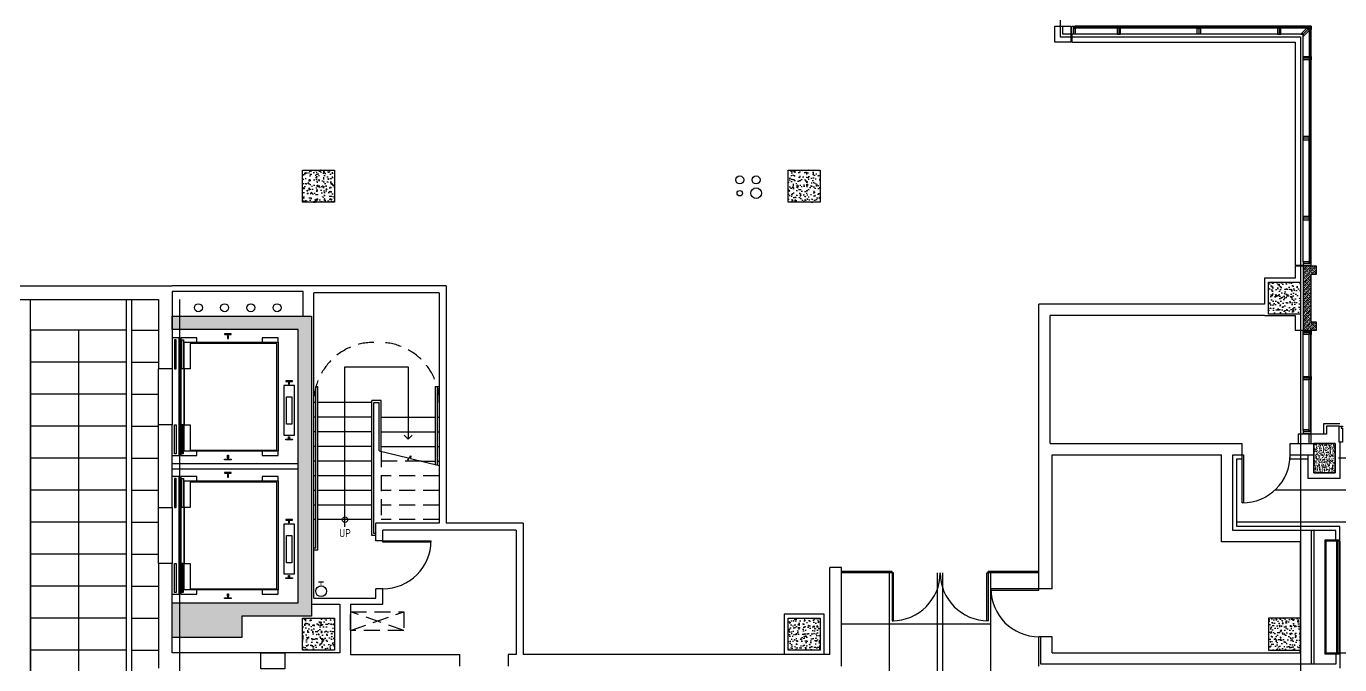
# Model space of a CAD drawing. Header units: inches. Extents: x -744 to 10613, y 1541 to 7685.
# Drawn here: x 4740 to 5725, y 5851 to 6330 of the extents above; entities that cross this region are included whole.
import ezdxf
from ezdxf.enums import TextEntityAlignment as Align

# ---------------------------------------------------------------- set-up
doc = ezdxf.new("R2010")
doc.units = ezdxf.units.IN
doc.header["$LTSCALE"] = 96
doc.header["$MEASUREMENT"] = 0
doc.header["$PDSIZE"] = 1.5
doc.linetypes.add('HIDDEN2', pattern=[0.1875, 0.125, -0.0625])
doc.layers.get('0').update_dxf_attribs({"linetype": 'CONTINUOUS'})
for name, color, linetype in [('A-Floor Pattern', 251, 'CONTINUOUS'), ('A_0_CONST', 11, 'CONTINUOUS'), ('A_0_CW_MTL', 3, 'CONTINUOUS'), ('A_1-8-STAIR', 40, 'CONTINUOUS'), ('A_1-8_COL', 7, 'CONTINUOUS'), ('A_1-8_COL_H', 6, 'CONTINUOUS'), ('A_1-8_COL_TEN_GYP', 2, 'CONTINUOUS'), ('A_1-8_CW_GLASS', 1, 'CONTINUOUS'), ('A_1-8_CW_GYP', 2, 'CONTINUOUS'), ('A_1-8_CW_MULL', 2, 'CONTINUOUS'), ('A_1-8_CW_SILL', 9, 'CONTINUOUS'), ('A_1-8_ELEV_CAB', 30, 'CONTINUOUS'), ('A_1-8_ELEV_EQP', 1, 'CONTINUOUS'), ('A_1-8_SLEEVE', 9, 'CONTINUOUS'), ('A_1-8_WALL_IN', 2, 'CONTINUOUS'), ('A_1_COL', 7, 'CONTINUOUS'), ('A_1_CW_GLASS', 1, 'CONTINUOUS'), ('A_1_CW_GYP', 2, 'CONTINUOUS'), ('A_1_CW_SLAB', 66, 'CONTINUOUS'), ('A_1_DR_PLN', 30, 'CONTINUOUS'), ('A_1_STAIR1-2_TREAD', 30, 'CONTINUOUS'), ('A_1_WALL_IN', 2, 'CONTINUOUS'), ('A_2-FINE', 1, 'CONTINUOUS'), ('A_EQUIPMENT', 1, 'CONTINUOUS'), ('A_PLANTER', 3, 'CONTINUOUS'), ('M_1-9_DUCT', 9, 'CONTINUOUS'), ('P_1-8_SLEEVE', 9, 'CONTINUOUS')]:
    doc.layers.add(name, color=color, linetype=linetype)
doc.styles.add('ARCHITXT', font='architxt.shx')

# ---------------------------------------------------------------- blocks, each defined once
blk = doc.blocks.new('MUL_1-8_EX2')
at = {"layer": 'A_0_CONST'}
blk.add_line((0, 0), (0, -6), dxfattribs=at)
at = {"layer": 'A_1-8_CW_MULL'}
blk.add_lwpolyline([(-1.25, -6), (-1.25, 0), (1.25, 0), (1.25, -0.5), (0.5, -0.5), (0.5, -1.5), (1.25, -1.5), (1.25, -6)], close=True, dxfattribs=at)
blk = doc.blocks.new('MUL_1-8_EX1')
at = {"layer": 'A_0_CONST'}
blk.add_line((0, 0), (0, -6), dxfattribs=at)
at = {"layer": 'A_1-8_CW_MULL'}
blk.add_lwpolyline([(0.5, -1.5), (1.25, -1.5), (1.25, -6), (-1.25, -6), (-1.25, -1.5), (-0.5, -1.5), (-0.5, -0.5), (-1.25, -0.5), (-1.25, 0), (1.25, 0), (1.25, -0.5), (0.5, -0.5)], close=True, dxfattribs=at)
blk = doc.blocks.new('MUL_1-8_EX4')
at = {"layer": 'A_0_CONST'}
blk.add_line((0, 0), (-6, -6), dxfattribs=at)
at = {"layer": 'A_1-8_CW_MULL'}
blk.add_lwpolyline([(0, 0), (-2.5, 0), (-2.5, -0.5), (-1.75, -0.5), (-1.75, -1.5), (-3.27, -1.5), (-7.77, -6), (-6, -6), (-6, -7.77), (-1.5, -3.27), (-1.5, -1.75), (-0.5, -1.75), (-0.5, -2.5), (0, -2.5)], close=True, dxfattribs=at)
blk = doc.blocks.new('COL_1-8_24X24')
at = {"layer": 'A_1-8_COL_H'}
h = blk.add_hatch(dxfattribs=at)
h.set_pattern_fill('AR-CONC,_I', color=256, style=2)
h.set_pattern_definition([(50, (-6180, -6718.462), (7.172602, -0.6275213), [0.75, -8.25]), (355, (-6180, -6718.462), (-1.3875133, 7.5219213), [0.6, -6.6]), (100.4514, (-6179.402, -6718.5144), (5.785094, 6.8943954), [0.637402, -7.011421]), (46.1842, (-6180, -6716.462), (10.6724105, -1.65519), [1.125, -12.375]), (96.6356, (-6179.111, -6716.6), (9.346627, 9.741179), [0.956103, -10.51713]), (351.1842, (-6180, -6716.462), (9.34662, 9.741186), [0.9, -9.9]), (21, (-6179, -6716.962), (5.9690705, -4.026189), [0.75, -8.25]), (326, (-6179, -6716.962), (2.4331533, 7.2515005), [0.6, -6.6]), (71.4514, (-6178.5026, -6717.2976), (8.4022263, 3.225305), [0.637402, -7.011421]), (37.5, (-6180, -6718.462), (0.12159855, 3.32893854), [0, -6.52, 0, -6.7, 0, -6.625]), (7.5, (-6180, -6718.462), (2.6306954, 3.9441171), [0, -3.82, 0, -6.37, 0, -2.525]), (327.5, (-6182.23, -6718.462), (5.3382244, -0.2255487), [0, -2.5, 0, -7.8, 0, -10.35]), (317.5, (-6183.23, -6718.462), (5.8318617, 1.0010498), [0, -3.25, 0, -5.18, 0, -7.35])])
h.paths.add_polyline_path([(-12, -12), (12, -12), (12, 12), (-12, 12)])
at = {"layer": 'A_0_CONST'}
blk.add_point((0, 0), dxfattribs=at)
at = {"layer": 'A_1-8_COL'}
blk.add_lwpolyline([(-12, -12), (12, -12), (12, 12), (-12, 12)], close=True, dxfattribs=at)

msp = doc.modelspace()

# ---------------------------------------------------------------- hatches: boundary and pattern name
at = {"linetype": 'Continuous'}
h = msp.add_hatch(dxfattribs=at)
h.set_pattern_fill('AR-CONC', color=6, scale=0.5, angle=540, style=0)
h.set_pattern_definition([(230, (59930.233, 43932.4945), (-3.58630091, 0.31376067), [0.375, -4.125]), (175, (59930.233, 43932.4945), (0.69375667, -3.76096067), [0.3, -3.3]), (280.4514, (59929.9343, 43932.5206), (-2.8925469, -3.44719771), [0.31870095, -3.50571056]), (226.1842, (59930.233, 43931.4945), (-5.33620524, 0.82759507), [0.5625, -6.1875]), (276.6356, (59929.7884, 43931.5634), (-4.67331353, -4.87058935), [0.47805144, -5.258565]), (171.1842, (59930.233, 43931.4945), (-4.67330973, -4.870593), [0.45, -4.95]), (201, (59929.733, 43931.7445), (-2.98453526, 2.01309445), [0.375, -4.125]), (146, (59929.733, 43931.7445), (-1.21657666, -3.62575023), [0.3, -3.3]), (251.4514, (59929.4844, 43931.9122), (-4.20111314, -1.61265248), [0.31870095, -3.50571056]), (217.5, (59930.2331, 43932.4945), (-0.060799277, -1.66446927), [0, -3.26, 0, -3.35, 0, -3.3125]), (187.5, (59930.2331, 43932.4945), (-1.315347687, -1.97205856), [0, -1.91, 0, -3.185, 0, -1.2625]), (147.5, (59931.3481, 43932.4945), (-2.66911218, 0.11277436), [0, -1.25, 0, -3.9, 0, -5.175]), (137.5, (59931.848, 43932.4945), (-2.91593085, -0.50052491), [0, -1.625, 0, -2.59, 0, -3.675])])
h.paths.add_polyline_path([(5705.01, 6017), (5721.01, 6017), (5721.01, 5995), (5705.01, 5995)])
at = {"layer": 'A_0_CW_MTL'}
h = msp.add_hatch(dxfattribs=at)
h.set_pattern_fill('BRASS', color=8, scale=9, angle=585, style=0)
h.set_pattern_definition([(225, (-743.8493, 2455.5197), (1.59099026, -1.59099026), []), (225, (-743.0538, 2454.7242), (1.59099026, -1.59099026), [1.125, -0.5625])])
h.paths.add_polyline_path([(5707, 6102), (5707, 6108), (5703, 6108), (5703, 6144), (5707, 6144), (5707, 6150), (5697, 6150), (5697, 6102)])
at = {"layer": 'A_1-8_COL_H'}
h = msp.add_hatch(dxfattribs=at)
h.set_pattern_fill('AR-CONC', color=256, angle=720, style=0)
h.set_pattern_definition([(50, (-1581, 4e-12), (7.172602, -0.6275213), [0.75, -8.25]), (355, (-1581, 4e-12), (-1.3875133, 7.5219213), [0.6, -6.6]), (100.4514, (-1580.402, -0.052), (5.785094, 6.8943954), [0.637402, -7.011421]), (46.1842, (-1581, 2), (10.6724105, -1.65519), [1.125, -12.375]), (96.6356, (-1580.111, 1.862), (9.346627, 9.741179), [0.956103, -10.51713]), (351.1842, (-1581, 2), (9.34662, 9.741186), [0.9, -9.9]), (21, (-1580, 1.5), (5.9690705, -4.026189), [0.75, -8.25]), (326, (-1580, 1.5), (2.4331533, 7.2515005), [0.6, -6.6]), (71.4514, (-1579.5026, 1.1645), (8.4022263, 3.225305), [0.637402, -7.011421]), (37.5, (-1581, 4e-12), (0.12159855, 3.32893854), [0, -6.52, 0, -6.7, 0, -6.625]), (7.5, (-1581, 4e-12), (2.6306954, 3.9441171), [0, -3.82, 0, -6.37, 0, -2.525]), (327.5, (-1583.23, 4e-12), (5.3382244, -0.2255487), [0, -2.5, 0, -7.8, 0, -10.35]), (317.5, (-1584.23, 4e-12), (5.8318617, 1.0010498), [0, -3.25, 0, -5.18, 0, -7.35])])
h.paths.add_polyline_path([(4849.25, 5897.5), (4943.75, 5897.5), (4943.75, 6102.5), (4849.25, 6102.5), (4849.25, 6112.5), (4953.75, 6112.5), (4953.75, 5887.5), (4901.5, 5887.5), (4901.49, 5871.5), (4849.25, 5871.5)])

# ---------------------------------------------------------------- linework, layer by layer
at = {"layer": 'A-Floor Pattern', "linetype": 'Continuous'}
for p, q in [((4743.01, 5674.26), (4743.01, 6125)), ((4815.01, 5645.01), (4815.01, 6125)), ((4819.01, 5643.51), (4819.01, 6125)), ((4855.01, 5630.44), (4855.01, 6125)), ((4815.01, 6102), (4743.01, 6102)), ((4819.01, 6102), (4839.02, 6102)), ((4815.01, 6078), (4743.01, 6078)), ((4819.01, 6078), (4839.02, 6078)), ((4839.01, 6031), (4839.01, 6073)), ((4815.01, 6054), (4743.01, 6054)), ((4819.01, 6054), (4839.02, 6054)), ((4815.01, 6030), (4743.01, 6030)), ((4819.01, 6030), (4839.02, 6030)), ((4815.01, 6006), (4743.01, 6006)), ((4819.01, 6006), (4839.02, 6006)), ((6114.51, 6006), (5723.51, 6006)), ((4815.01, 5982), (4743.01, 5982)), ((4819.01, 5982), (4839.02, 5982)), ((6114.51, 5982), (5675.79, 5982)), ((4839.01, 5927), (4839.01, 5969)), ((4815.01, 5958), (4743.01, 5958)), ((4819.01, 5958), (4839.02, 5958)), ((5883.5, 5958), (5647.39, 5958)), ((4815.01, 5934), (4743.01, 5934)), ((4819.01, 5934), (4839.02, 5934)), ((5387.01, 5676), (5387.01, 5920)), ((5423.01, 5676), (5423.01, 5920)), ((5427.01, 5676), (5427.01, 5920)), ((5463.01, 5676), (5463.01, 5920)), ((4815.01, 5910), (4743.01, 5910)), ((4819.01, 5910), (4839.02, 5910)), ((4815.01, 5886), (4743.01, 5886)), ((4819.01, 5886), (4839.02, 5886)), ((5463.01, 5881.51), (5350.99, 5881.51)), ((4815.01, 5862), (4743.01, 5862)), ((4819.01, 5862), (4839.02, 5862))]:
    msp.add_line(p, q, dxfattribs=at)
for points in [[(4815.01, 5814), (4815.01, 6102), (4743.01, 6102), (4743.01, 5766), (4743.01, 5673.58)], [(4779.01, 6102), (4779.01, 6102), (4779.01, 6102), (4779.01, 5766), (4779.01, 5658.91)]]:
    msp.add_lwpolyline(points, dxfattribs=at)
at = {"layer": 'A_0_CW_MTL'}
for p, q in [((5707, 6102), (5707, 6108)), ((5703, 6102), (5707, 6102))]:
    msp.add_line(p, q, dxfattribs=at)
msp.add_lwpolyline([(5707, 6102), (5707, 6108), (5703, 6108), (5703, 6144), (5707, 6144), (5707, 6150), (5697, 6150), (5697, 6102)], close=True, dxfattribs=at)
at = {"layer": 'A_1-8-STAIR'}
for points, const_width in [([(4958.87, 5913.16), (4962.87, 5913.16)], 1), ([(4960.87, 5910.16), (4960.87, 5913.16)], 0.5)]:
    msp.add_lwpolyline(points, dxfattribs=dict(at, const_width=const_width))
msp.add_circle((4960.87, 5906.16), 4, dxfattribs=at)
at = {"layer": 'A_1-8_COL'}
msp.add_lwpolyline([(4849.25, 5897.5), (4943.75, 5897.5), (4943.75, 6102.5), (4849.25, 6102.5), (4849.25, 6112.5), (4953.75, 6112.5), (4953.75, 5887.5), (4901.5, 5887.5), (4901.49, 5871.5), (4849.25, 5871.5)], close=True, dxfattribs=at)
at = {"layer": 'A_1-8_COL_TEN_GYP'}
msp.add_line((5703.01, 6024), (5703.02, 6024), dxfattribs=at)
for points in [[(5724.01, 6030), (5714.51, 6030), (5714.51, 6024), (5703, 6024)], [(5705.01, 6017), (5721.01, 6017), (5721.01, 5995), (5705.01, 5995), (5705.01, 6017)]]:
    msp.add_lwpolyline(points, dxfattribs=at)
at = {"layer": 'A_1-8_CW_GLASS'}
for p, q in [((5526.25, 6329.5), (5557.75, 6329.5)), ((5557.75, 6328.5), (5526.25, 6328.5)), ((5617.75, 6329.5), (5560.25, 6329.5)), ((5617.75, 6328.5), (5560.25, 6328.5)), ((5677.75, 6329.5), (5620.25, 6329.5)), ((5677.75, 6328.5), (5620.25, 6328.5)), ((5680.25, 6329.5), (5700.5, 6329.5)), ((5699.73, 6328.5), (5680.25, 6328.5)), ((5701.5, 6326.73), (5701.5, 6307.25)), ((5702.5, 6307.25), (5702.5, 6327.5)), ((5701.5, 6304.75), (5701.5, 6247.25)), ((5702.5, 6304.75), (5702.5, 6247.25)), ((5701.5, 6187.25), (5701.5, 6244.75)), ((5702.5, 6187.25), (5702.5, 6244.75)), ((5701.5, 6184.75), (5701.5, 6153.25)), ((5702.5, 6153.25), (5702.5, 6184.75)), ((5701.5, 6067.25), (5701.5, 6098.75)), ((5702.5, 6098.75), (5702.5, 6067.25)), ((5701.5, 6027.25), (5701.5, 6064.75)), ((5702.5, 6064.75), (5702.5, 6026.5))]:
    msp.add_line(p, q, dxfattribs=at)
at = {"layer": 'A_1-8_CW_GYP'}
for p, q in [((5693.39, 6024), (5693.39, 6017)), ((5700.76, 5990.75), (5700.76, 6005.47)), ((5694.77, 5943.25), (5694.76, 5886)), ((5724.51, 5944.14), (5724, 5944.14)), ((5724, 5943.64), (5724, 5944.14)), ((5724.51, 5943.64), (5724, 5943.64)), ((5342.25, 5858.77), (5342.25, 5924)), ((5350.99, 5924), (5342.25, 5924)), ((5350.99, 5850.02), (5350.99, 5924)), ((5509.01, 5908.01), (5499.02, 5908.01)), ((5509.01, 5872.01), (5499.02, 5872.01)), ((5508.99, 5860.01), (5694.76, 5860.01)), ((5694.76, 5860.01), (5694.76, 5862)), ((5724, 5859.14), (5724, 5859.64))]:
    msp.add_line(p, q, dxfattribs=at)
for points in [[(5697.22, 6150), (5691, 6150), (5691, 6141), (5668, 6141), (5668, 6121.5)], [(5668, 6113), (5668, 6113), (5691, 6113), (5691, 6102), (5697, 6102)], [(5724.51, 6018), (5724.51, 5990.75), (5700.76, 5990.75)], [(5703.01, 5951.75), (5703.01, 5851.51)], [(5705.01, 5951.75), (5705.01, 5851.51)], [(5695, 5862), (5695, 5886), (5671, 5886), (5671, 5862), (5695, 5862)]]:
    msp.add_lwpolyline(points, dxfattribs=at)
at = {"layer": 'A_1-8_CW_MULL'}
for p, q in [((5703.02, 6024), (5693.39, 6024)), ((5701.26, 6024), (5701.26, 6017))]:
    msp.add_line(p, q, dxfattribs=at)
for points in [[(5523, 6324), (5517, 6324), (5517, 6330), (5523, 6330)], [(5724.01, 6018), (5724.01, 6030), (5726.51, 6030), (5726.51, 6029.5), (5725.63, 6029.5), (5725.63, 6028.5), (5726.51, 6028.5), (5726.51, 6018)]]:
    msp.add_lwpolyline(points, close=True, dxfattribs=at)
at = {"layer": 'A_1-8_CW_SILL'}
for p, q in [((5697, 6027.07), (5697, 6098.75)), ((5703, 6027.25), (5703, 6098.75))]:
    msp.add_line(p, q, dxfattribs=at)
for points in [[(5523, 6324), (5523, 6318), (5511, 6318), (5511, 6330), (5517, 6330)], [(5523.75, 6324), (5523.75, 6318), (5691, 6318), (5691, 6150.75), (5697, 6150.75)], [(5703, 6153.25), (5703, 6330), (5526.25, 6330)], [(5697, 6153.25), (5697, 6324), (5526.25, 6324)]]:
    msp.add_lwpolyline(points, dxfattribs=at)
at = {"layer": 'A_1-8_ELEV_CAB'}
for p, q in [((4858.28, 6073.08), (4858.28, 6031.08)), ((4858.28, 5969.08), (4858.28, 5927.08))]:
    msp.add_line(p, q, dxfattribs=at)
for points in [[(4862.78, 6012.08), (4927.75, 6012.08), (4927.75, 6092.08), (4862.78, 6092.08), (4862.78, 6073.08), (4858.28, 6073.08), (4858.28, 6092.96), (4928.63, 6092.96), (4928.63, 6011.21), (4858.28, 6011.21), (4858.28, 6031.08), (4862.78, 6031.08)], [(4862.78, 5908.08), (4927.75, 5908.08), (4927.75, 5988.08), (4862.78, 5988.08), (4862.78, 5969.08), (4858.28, 5969.08), (4858.28, 5988.96), (4928.63, 5988.96), (4928.63, 5907.21), (4858.28, 5907.21), (4858.28, 5927.08), (4862.78, 5927.08)]]:
    msp.add_lwpolyline(points, close=True, dxfattribs=at)
at = {"layer": 'A_1-8_ELEV_EQP'}
for p, q in [((4849.25, 6073.08), (4849.25, 6031.08)), ((4858.28, 6031.08), (4858.28, 6073.08)), ((4849.5, 6002.1), (4943.5, 6002.1)), ((4849.5, 5998.08), (4943.5, 5998.08)), ((4849.25, 5969.08), (4849.25, 5927.08)), ((4858.28, 5927.08), (4858.28, 5969.08))]:
    msp.add_line(p, q, dxfattribs=at)
for points in [[(4849.5, 6007.96), (4854.53, 6007.96), (4854.53, 6096.21), (4849.5, 6096.21)], [(4867.78, 6092.96), (4867.78, 6096.21), (4855.78, 6096.21), (4855.78, 6007.96), (4867.78, 6007.96), (4867.78, 6011.21)], [(4928.63, 6092.96), (4928.63, 6096.21), (4916.63, 6096.21), (4916.63, 6092.96)], [(4916.63, 6011.21), (4916.63, 6007.96), (4928.63, 6007.96), (4928.63, 6011.21)], [(4849.5, 5903.96), (4854.53, 5903.96), (4854.53, 5992.21), (4849.5, 5992.21)], [(4867.78, 5988.96), (4867.78, 5992.21), (4855.78, 5992.21), (4855.78, 5903.96), (4867.78, 5903.96), (4867.78, 5907.21)], [(4928.63, 5988.96), (4928.63, 5992.21), (4916.63, 5992.21), (4916.63, 5988.96)], [(4916.63, 5907.21), (4916.63, 5903.96), (4928.63, 5903.96), (4928.63, 5907.21)]]:
    msp.add_lwpolyline(points, dxfattribs=at)
for points in [[(4890.71, 6097.8), (4890.71, 6095.83), (4891.34, 6095.83), (4891.34, 6097.8), (4891.21, 6097.8), (4891.21, 6098.64, -0.414214), (4891.4, 6098.83), (4893.34, 6098.83, 0.414214), (4893.53, 6099.02), (4893.53, 6099.33), (4888.53, 6099.33), (4888.53, 6099.02, 0.414214), (4888.71, 6098.83), (4890.65, 6098.83, -0.414214), (4890.84, 6098.64), (4890.84, 6097.8)], [(4936.56, 6061.58), (4937.19, 6061.58), (4937.19, 6063.02), (4937.06, 6063.02), (4937.06, 6063.33, -0.414214), (4937.25, 6063.52), (4939.19, 6063.52, 0.414214), (4939.38, 6063.71), (4939.38, 6064.02), (4934.38, 6064.02), (4934.38, 6063.71, 0.414214), (4934.56, 6063.52), (4936.5, 6063.52, -0.414214), (4936.69, 6063.33), (4936.69, 6063.02), (4936.56, 6063.02)], [(4934.38, 6019.96, -0.414214), (4934.56, 6020.14), (4936.5, 6020.14, 0.414214), (4936.69, 6020.33), (4936.69, 6020.64), (4936.56, 6020.64), (4936.56, 6022.08), (4937.19, 6022.08), (4937.19, 6020.64), (4937.06, 6020.64), (4937.06, 6020.33, 0.414214), (4937.25, 6020.14), (4939.19, 6020.14, -0.414214), (4939.38, 6019.96), (4939.38, 6019.64), (4934.38, 6019.64)], [(4888.53, 6005.14, -0.414214), (4888.71, 6005.33), (4890.65, 6005.33, 0.414214), (4890.84, 6005.52), (4890.84, 6006.36), (4890.71, 6006.36), (4890.71, 6008.33), (4891.34, 6008.33), (4891.34, 6006.36), (4891.21, 6006.36), (4891.21, 6005.52, 0.414214), (4891.4, 6005.33), (4893.34, 6005.33, -0.414214), (4893.53, 6005.14), (4893.53, 6004.83), (4888.53, 6004.83)], [(4890.71, 5993.8), (4890.71, 5991.83), (4891.34, 5991.83), (4891.34, 5993.8), (4891.21, 5993.8), (4891.21, 5994.64, -0.414214), (4891.4, 5994.83), (4893.34, 5994.83, 0.414214), (4893.53, 5995.02), (4893.53, 5995.33), (4888.53, 5995.33), (4888.53, 5995.02, 0.414214), (4888.71, 5994.83), (4890.65, 5994.83, -0.414214), (4890.84, 5994.64), (4890.84, 5993.8)], [(4936.56, 5957.58), (4937.19, 5957.58), (4937.19, 5959.02), (4937.06, 5959.02), (4937.06, 5959.33, -0.414214), (4937.25, 5959.52), (4939.19, 5959.52, 0.414214), (4939.38, 5959.71), (4939.38, 5960.02), (4934.38, 5960.02), (4934.38, 5959.71, 0.414214), (4934.56, 5959.52), (4936.5, 5959.52, -0.414214), (4936.69, 5959.33), (4936.69, 5959.02), (4936.56, 5959.02)], [(4934.38, 5915.96, -0.414214), (4934.56, 5916.14), (4936.5, 5916.14, 0.414214), (4936.69, 5916.33), (4936.69, 5916.64), (4936.56, 5916.64), (4936.56, 5918.08), (4937.19, 5918.08), (4937.19, 5916.64), (4937.06, 5916.64), (4937.06, 5916.33, 0.414214), (4937.25, 5916.14), (4939.19, 5916.14, -0.414214), (4939.38, 5915.96), (4939.38, 5915.64), (4934.38, 5915.64)], [(4888.53, 5901.14, -0.414214), (4888.71, 5901.33), (4890.65, 5901.33, 0.414214), (4890.84, 5901.52), (4890.84, 5902.36), (4890.71, 5902.36), (4890.71, 5904.33), (4891.34, 5904.33), (4891.34, 5902.36), (4891.21, 5902.36), (4891.21, 5901.52, 0.414214), (4891.4, 5901.33), (4893.34, 5901.33, -0.414214), (4893.53, 5901.14), (4893.53, 5900.83), (4888.53, 5900.83)]]:
    msp.add_lwpolyline(points, format="xyb", close=True, dxfattribs=at)
for points in [[(4851.03, 6073.08), (4852.28, 6073.08), (4852.28, 6094.83), (4851.03, 6094.83)], [(4932.88, 6023.21), (4940.88, 6023.21), (4940.88, 6060.46), (4932.88, 6060.46)], [(4934.88, 6052.08), (4938.88, 6052.08), (4938.88, 6031.58), (4934.88, 6031.58)], [(4851.03, 6031.08), (4852.28, 6031.08), (4852.28, 6009.33), (4851.03, 6009.33)], [(4851.03, 5969.08), (4852.28, 5969.08), (4852.28, 5990.83), (4851.03, 5990.83)], [(4932.88, 5919.21), (4940.88, 5919.21), (4940.88, 5956.46), (4932.88, 5956.46)], [(4934.88, 5948.08), (4938.88, 5948.08), (4938.88, 5927.58), (4934.88, 5927.58)], [(4851.03, 5927.08), (4852.28, 5927.08), (4852.28, 5905.33), (4851.03, 5905.33)]]:
    msp.add_lwpolyline(points, close=True, dxfattribs=at)
at = {"layer": 'A_1-8_ELEV_EQP', "linetype": 'Continuous'}
for points in [[(4856.53, 6094.71), (4857.78, 6094.71), (4857.78, 6073.08), (4856.53, 6073.08)], [(4857.78, 6009.46), (4857.78, 6031.08), (4856.53, 6031.08), (4856.53, 6009.46)], [(4856.53, 5990.71), (4857.78, 5990.71), (4857.78, 5969.08), (4856.53, 5969.08)], [(4857.78, 5905.46), (4857.78, 5927.08), (4856.53, 5927.08), (4856.53, 5905.46)]]:
    msp.add_lwpolyline(points, close=True, dxfattribs=at)
at = {"layer": 'A_1-8_SLEEVE'}
for centre, radius in [((5274.75, 6214.75), 3), ((5287, 6214.75), 3), ((5274.75, 6204.75), 2), ((5287, 6204.75), 4)]:
    msp.add_circle(centre, radius, dxfattribs=at)
at = {"layer": 'A_1-8_WALL_IN'}
for p, q in [((5049.5, 6130), (5049.5, 5957.1)), ((4955.5, 5901), (4955.5, 6112.58)), ((5002, 5944), (5002, 5957.1)), ((5049.5, 5957.1), (5002, 5957.1)), ((5107, 5951.85), (5007.25, 5951.85)), ((5007.25, 5944), (5007.25, 5951.85)), ((5112.25, 5957.1), (5054.75, 5957.1)), ((5107, 5951.85), (5107, 5858.77)), ((5112.25, 5957.1), (5112.25, 5858.77)), ((5007.25, 5944), (5002, 5944)), ((5002, 5901), (5002, 5908)), ((5007.25, 5908), (5002, 5908)), ((5007.25, 5896.5), (5007.25, 5908)), ((4983.01, 5901), (5002, 5901)), ((4983.01, 5896.5), (5007.25, 5896.5))]:
    msp.add_line(p, q, dxfattribs=at)
at = {"layer": 'A_1_COL'}
msp.add_lwpolyline([(5705.01, 6017), (5705.01, 5995), (5721.01, 5995), (5721.01, 6017), (5705.01, 6017)], dxfattribs=at)
at = {"layer": 'A_1_CW_GLASS'}
for p, q in [((5388.99, 5921), (5350.99, 5921)), ((5388.99, 5920), (5350.99, 5920)), ((5388.99, 5920), (5388.99, 5921)), ((5498.99, 5921), (5460.99, 5921)), ((5460.99, 5920), (5460.99, 5921)), ((5498.99, 5920), (5460.99, 5920))]:
    msp.add_line(p, q, dxfattribs=at)
at = {"layer": 'A_1_CW_GYP'}
msp.add_lwpolyline([(5308, 5858.97), (5338, 5858.97), (5338, 5888.97), (5308, 5888.97)], close=True, dxfattribs=at)
at = {"layer": 'A_1_CW_SLAB'}
msp.add_lwpolyline([(5335, 6502), (5515, 6502), (5515, 6322), (5695, 6322), (5695, 5678), (5515, 5678), (5515, 5498), (5335, 5498)], dxfattribs=at)
at = {"layer": 'A_1_DR_PLN'}
for points in [[(5651.39, 5972.47), (5651.39, 6008.47), (5652.39, 6008.47), (5652.39, 5972.47)], [(5043.25, 5944), (5043.25, 5943), (5007.25, 5943), (5007.25, 5944)], [(5388.99, 5884), (5389.99, 5884), (5389.99, 5920), (5388.99, 5920)], [(5460.99, 5884), (5459.99, 5884), (5459.99, 5920), (5460.99, 5920)], [(5463.02, 5908.01), (5463.02, 5907.01), (5499.02, 5907.01), (5499.02, 5908.01)]]:
    msp.add_lwpolyline(points, close=True, dxfattribs=at)
for centre, start, end in [((5651.39, 6008.47), 270, 0), ((5007.25, 5944), 270, 0), ((5388.99, 5920), 270, 0), ((5460.99, 5920), 180, 270), ((5499.02, 5908.01), 180, 270)]:
    msp.add_arc(centre, 36, start, end, dxfattribs=at)
at = {"layer": 'A_1_STAIR1-2_TREAD'}
for p, q in [((4957, 5938.35), (4957, 6059.84)), ((4957, 6059.84), (4958.5, 6059.84)), ((4958.5, 5936.85), (4958.5, 6059.84)), ((5046.5, 6059.84), (5046.5, 6001.26)), ((5046.5, 6059.84), (5049.5, 6059.84)), ((5048, 6058.34), (5048, 6000.89)), ((5048, 6058.34), (5049.5, 6058.34)), ((4957, 6047.84), (4955.5, 6047.84)), ((4999, 6047.84), (4958.5, 6047.84)), ((5006, 6049.34), (4999, 6049.34)), ((4999, 5947.85), (4999, 6049.34)), ((5000.5, 5949.35), (5000.5, 6047.84)), ((5000.5, 6047.84), (5004.5, 6047.84)), ((5004.5, 6011.53), (5004.5, 6047.84)), ((5006, 6011.16), (5006, 6049.34)), ((4957, 6036.84), (4955.5, 6036.84)), ((4999, 6036.84), (4958.5, 6036.84)), ((5006, 6036.83), (5046.5, 6036.83)), ((5006, 6036.83), (5046.5, 6036.83)), ((5048, 6036.83), (5049.5, 6036.83)), ((5048, 6036.83), (5049.5, 6036.83)), ((4957, 6025.84), (4955.5, 6025.84)), ((4999, 6025.84), (4958.5, 6025.84)), ((5006, 6025.83), (5046.5, 6025.83)), ((5006, 6025.83), (5046.5, 6025.83)), ((5006, 6025.83), (5046.5, 6025.83)), ((5048, 6025.83), (5049.5, 6025.83)), ((5048, 6025.83), (5049.5, 6025.83)), ((5048, 6025.83), (5049.5, 6025.83)), ((4957, 6014.85), (4955.5, 6014.85)), ((4999, 6014.85), (4958.5, 6014.85)), ((5006, 6014.84), (5046.5, 6014.84)), ((5006, 6014.84), (5046.5, 6014.84)), ((5006, 6014.84), (5046.5, 6014.84)), ((5048, 6014.84), (5049.5, 6014.84)), ((5048, 6014.84), (5049.5, 6014.84)), ((5048, 6014.84), (5049.5, 6014.84)), ((4957, 6003.85), (4955.5, 6003.85)), ((4999, 6003.85), (4958.5, 6003.85)), ((5035.96, 6003.84), (5046.5, 6003.84)), ((5035.96, 6003.84), (5046.5, 6003.84)), ((5035.96, 6003.84), (5046.5, 6003.84)), ((5048, 6003.84), (5049.5, 6003.84)), ((5048, 6003.84), (5049.5, 6003.84)), ((5048, 6003.84), (5049.5, 6003.84)), ((4957, 5992.85), (4955.5, 5992.85)), ((4999, 5992.85), (4958.5, 5992.85)), ((4957, 5981.85), (4955.5, 5981.85)), ((4999, 5981.85), (4958.5, 5981.85)), ((4957, 5970.85), (4955.5, 5970.85)), ((4999, 5970.85), (4958.5, 5970.85)), ((4957, 5959.85), (4955.5, 5959.85)), ((4999, 5959.85), (4958.5, 5959.85)), ((5000.5, 5947.85), (4999, 5947.85)), ((5002, 5949.35), (5000.5, 5949.35)), ((5002, 5947.85), (5000.5, 5947.85)), ((4957, 5938.35), (4955.5, 5938.35)), ((4958.5, 5936.85), (4955.5, 5936.85))]:
    msp.add_line(p, q, dxfattribs=at)
at = {"layer": 'A_1_STAIR1-2_TREAD', "linetype": 'HIDDEN2'}
for p, q in [((5006, 6011.16), (5006, 5957.1)), ((5035.92, 6003.85), (5006, 6003.85)), ((5049.5, 5992.85), (5006, 5992.85)), ((5049.5, 5981.85), (5006, 5981.85)), ((5049.5, 5970.85), (5006, 5970.85)), ((5049.5, 5959.85), (5006, 5959.85))]:
    msp.add_line(p, q, dxfattribs=at)
at = {"layer": 'A_1_STAIR1-2_TREAD'}
for points in [[(4978.75, 5954.35), (4978.75, 6074.58), (5026.25, 6074.58), (5026.25, 6020.33)], [(5023.25, 6023.33), (5026.25, 6020.33), (5029.25, 6023.33)], [(5004.5, 6011.53), (5026.03, 6006.26), (5025.92, 6004.42), (5028.08, 6007.63), (5027.97, 6005.79), (5049.5, 6000.53)]]:
    msp.add_lwpolyline(points, dxfattribs=at)
msp.add_lwpolyline([(4915.63, 5860), (4933.63, 5860), (4933.63, 5848), (4915.63, 5848)], close=True, dxfattribs=at)
msp.add_circle((4978.75, 5959.85), 2.04, dxfattribs=at)
at = {"layer": 'A_1_STAIR1-2_TREAD', "linetype": 'HIDDEN2'}
for centre, start, end in [((5000.5, 6047.84), 90, 180), ((5004.5, 6047.84), 0, 90)]:
    msp.add_arc(centre, 45, start, end, dxfattribs=at)
at = {"layer": 'A_1_WALL_IN'}
for p, q in [((4237.5, 6135.25), (4838.63, 6135.25)), ((4838.63, 6135.25), (4849.25, 6135.25)), ((5054.75, 6135.25), (4849.25, 6135.25)), ((5054.75, 6135.25), (5054.75, 5957.1)), ((4719.48, 6125), (4839, 6125)), ((4839, 6125), (4839, 6073)), ((4947.5, 6131), (4849.25, 6131)), ((4849.25, 6131), (4849.25, 6073)), ((4947.5, 6112.58), (4947.5, 6131)), ((4955.5, 6112.58), (4955.5, 6130)), ((5049.5, 6130), (4955.5, 6130)), ((5668, 6121.5), (5498.99, 6121.5)), ((5498.99, 6007), (5498.99, 6121.5)), ((5507.51, 6017), (5507.51, 6113)), ((5668, 6113), (5507.51, 6113)), ((4849, 6073), (4839, 6073)), ((4849.24, 6073), (4839, 6073)), ((4849.25, 6031), (4839, 6031)), ((4839, 5969), (4839, 6031)), ((4849.25, 5969), (4849.25, 6031)), ((5507.51, 6017), (5651.39, 6017)), ((5651.39, 6005.47), (5651.39, 6016.92)), ((5687.39, 6017), (5705.01, 6017)), ((5687.39, 6005.47), (5687.39, 6016.92)), ((5703.01, 6017), (5703.01, 6024)), ((5498.99, 5908.01), (5498.99, 6007)), ((5508.99, 6008.47), (5635.89, 6008.47)), ((5509.01, 5908.01), (5509.01, 6008.47)), ((5635.89, 5943.25), (5635.89, 6008.47)), ((5647.39, 5954.75), (5647.39, 6005.47)), ((5647.39, 6005.47), (5651.39, 6005.47)), ((5687.39, 6005.47), (5700.76, 6005.47)), ((4839, 5969), (4849.25, 5969)), ((5724.51, 5954.75), (5647.39, 5954.75)), ((5724.51, 5944.14), (5724.51, 5954.75)), ((5694.77, 5943.25), (5635.89, 5943.25)), ((4839, 5927), (4839, 5848.51)), ((4849.25, 5927), (4839, 5927)), ((4849.25, 5860), (4849.25, 5927)), ((4955.5, 5901), (4983.01, 5901)), ((4953.76, 5896.5), (4975.01, 5896.5)), ((4975.01, 5896.5), (4975.01, 5860)), ((4983.01, 5896.5), (4983.01, 5858.77)), ((5499.01, 5850.01), (5499.01, 5872.01)), ((5509.01, 5860.01), (5509.01, 5872.01)), ((4975.01, 5860), (4849.25, 5860)), ((4983.01, 5858.77), (5065, 5858.77)), ((5065, 5850), (5065, 5858.77)), ((5107, 5858.77), (5101, 5858.77)), ((5107, 5858.77), (5101, 5858.77)), ((5101, 5858.77), (5101, 5850)), ((5342.27, 5858.77), (5112.25, 5858.77))]:
    msp.add_line(p, q, dxfattribs=at)
at = {"layer": 'A_1_WALL_IN', "color": 8}
for p, q in [((5644.39, 6008.47), (5651.39, 6008.47)), ((5644.39, 5951.75), (5644.39, 6008.47)), ((5687.39, 6008.47), (5705.01, 6008.47)), ((5700.76, 6005.47), (5700.76, 6008.47)), ((5703.01, 5951.75), (5644.39, 5951.75)), ((5721.51, 5951.75), (5703.01, 5951.75)), ((5721.51, 5944.39), (5721.51, 5951.75)), ((5500.51, 5851.51), (5500.51, 5872.01)), ((5721.5, 5858.89), (5721.5, 5851.51)), ((5655.51, 5851.51), (5500.51, 5851.51)), ((5703.01, 5851.51), (5655.51, 5851.51)), ((5721.5, 5851.51), (5703.01, 5851.51))]:
    msp.add_line(p, q, dxfattribs=at)
at = {"layer": 'A_2-FINE', "linetype": 'HIDDEN2'}
msp.add_lwpolyline([(5712.51, 6024), (5712.51, 6032), (6316, 6032), (6316, 6024)], dxfattribs=at)
at = {"layer": 'A_EQUIPMENT', "linetype": 'Continuous'}
for p, q in [((5724, 5944.39), (5713.24, 5944.39)), ((5713.24, 5944.39), (5713.24, 5858.89)), ((5724, 5943.64), (5713.99, 5943.64)), ((5713.99, 5943.64), (5713.99, 5859.64)), ((5721.99, 5943.64), (5721.99, 5859.64)), ((5724, 5944.39), (5724, 5944.14)), ((5723.99, 5858.89), (5713.24, 5858.89)), ((5723.99, 5859.64), (5713.99, 5859.64)), ((5723.99, 5858.89), (5724, 5859.14))]:
    msp.add_line(p, q, dxfattribs=at)
at = {"layer": 'A_EQUIPMENT', "color": 8, "linetype": 'Continuous'}
for p, q in [((5722.74, 5943.64), (5722.74, 5859.64)), ((5723.99, 5943.64), (5723.99, 5859.64))]:
    msp.add_line(p, q, dxfattribs=at)
at = {"layer": 'A_PLANTER', "linetype": 'Continuous'}
for p, q in [((5724.51, 5943.64), (5724.51, 5859.64)), ((5724.51, 5859.64), (5724, 5859.64)), ((5724.51, 5859.14), (5724, 5859.14)), ((5745.99, 5859.64), (5724.51, 5859.64)), ((5724.51, 5859.14), (5724.51, 5848.51))]:
    msp.add_line(p, q, dxfattribs=at)
at = {"layer": 'M_1-9_DUCT', "linetype": 'HIDDEN2'}
for p, q in [((5023, 5876.71), (4983, 5890.71)), ((4983, 5876.71), (5023, 5890.71))]:
    msp.add_line(p, q, dxfattribs=at)
msp.add_lwpolyline([(5023, 5876.71), (4983, 5876.71), (4983, 5890.71), (5023, 5890.71), (5023, 5876.71)], dxfattribs=at)
at = {"layer": 'P_1-8_SLEEVE'}
for centre in [(4868.9, 6118.83), (4888.55, 6118.83), (4908.2, 6118.83), (4927.85, 6118.83)]:
    msp.add_circle(centre, 3, dxfattribs=at)

# ---------------------------------------------------------------- block references
for name, p in [('MUL_1-8_EX2', (5525, 6330)), ('MUL_1-8_EX1', (5619, 6330)), ('MUL_1-8_EX4', (5703, 6330))]:
    msp.add_blockref(name, p)
at = {"xscale": -1}
for name, p in [('MUL_1-8_EX1', (5559, 6330)), ('MUL_1-8_EX1', (5679, 6330)), ('COL_1-8_24X24', (4959, 6210)), ('COL_1-8_24X24', (5323, 6210))]:
    msp.add_blockref(name, p, dxfattribs=at)
for name, p, rotation in [('MUL_1-8_EX4', (5703, 6330), 270), ('MUL_1-8_EX1', (5703, 6246), 270), ('MUL_1-8_EX1', (5703, 6186), 270), ('MUL_1-8_EX2', (5703, 6152), 270), ('COL_1-8_24X24', (5683, 6126), 270), ('MUL_1-8_EX2', (5703.01, 6026), 270), ('COL_1-8_24X24', (4958.97, 5874), 90), ('COL_1-8_24X24', (5323, 5874), 90)]:
    msp.add_blockref(name, p, dxfattribs=dict(at, rotation=rotation))
at = {"rotation": 270}
for name, p in [('MUL_1-8_EX1', (5703, 6306)), ('MUL_1-8_EX2', (5703, 6100)), ('MUL_1-8_EX1', (5703, 6066)), ('COL_1-8_24X24', (5683, 5874))]:
    msp.add_blockref(name, p, dxfattribs=at)

# ---------------------------------------------------------------- texts
at = {"layer": 'A_1_STAIR1-2_TREAD', "style": 'ARCHITXT'}
msp.add_text('UP', height=6, dxfattribs=at).set_placement((4978.8, 5946.79), align=Align.CENTER)

doc.saveas('drawing.dxf')
